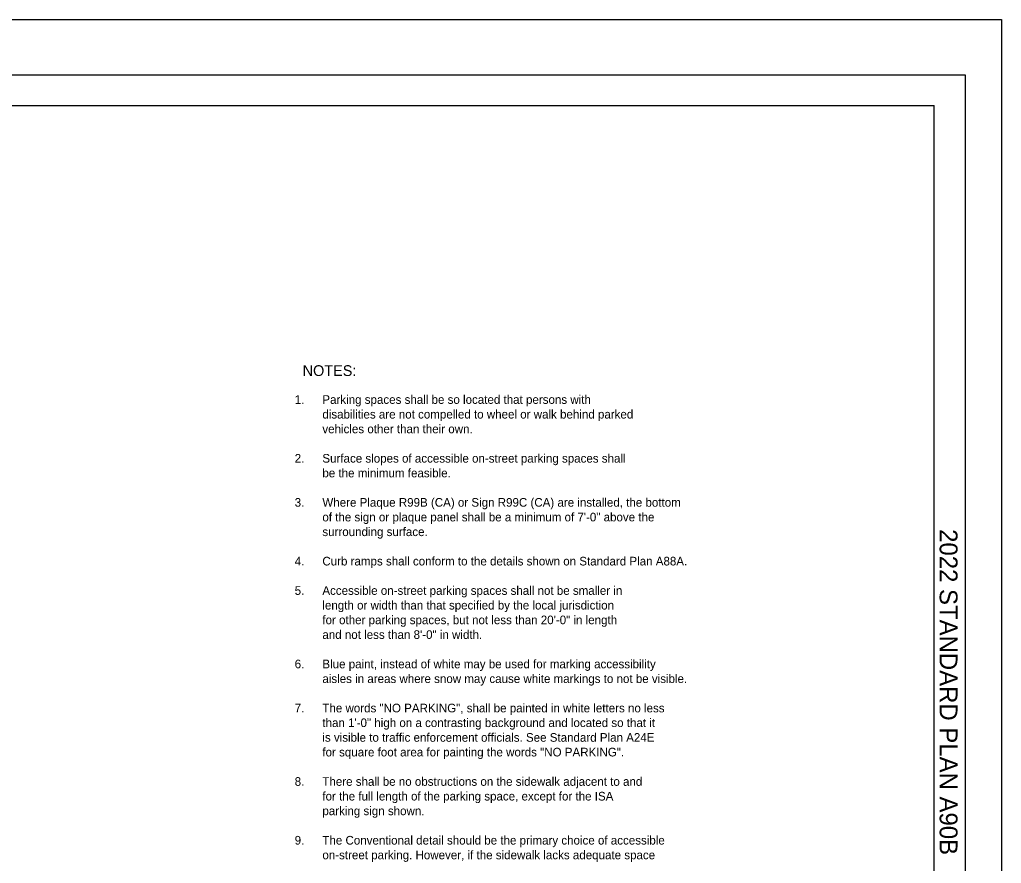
# Model space of a CAD drawing. Extents: x -894 to 866, y -476 to 714.
# Drawn here: x 71 to 866, y 30 to 714 of the extents above; entities that cross this region are included whole.
import ezdxf

# ---------------------------------------------------------------- set-up
doc = ezdxf.new("R2010")
doc.units = 0
doc.layers.add('10 Sheet Format', color=7, linetype='Continuous')
doc.layers.add('57 Undefined', color=7, linetype='Continuous')

msp = doc.modelspace()

# ---------------------------------------------------------------- linework, layer by layer
at = {"layer": '10 Sheet Format'}
for p in [(-813.45, 643.96), (811.55, -406.04)]:
    msp.add_line(p, (811.55, 643.96), dxfattribs=at)
for points in [[(-894.04, 713.56), (865.96, 713.56), (865.96, -476.44), (-894.04, -476.44)], [(-863.43, 668.96), (836.57, 668.96), (836.57, -431.04), (-863.43, -431.04)], [(-863.43, 668.96), (836.57, 668.96), (836.57, -431.04), (-863.43, -431.04)]]:
    msp.add_lwpolyline(points, close=True, dxfattribs=at)

# ---------------------------------------------------------------- texts
msp.add_text('2022 STANDARD PLAN A90B', height=14.5, rotation=270, dxfattribs=at).set_placement((815.95, 300.84))
at = {"layer": '57 Undefined'}
for s, height, p in [('NOTES:', 8.75, (299.99, 424.87)), (' 1.', 7, (290.96, 402.31)), ('Parking spaces shall be so located that persons with', 7, (315.98, 402.31)), ('disabilities are not compelled to wheel or walk behind parked', 7, (315.98, 390.41)), ('vehicles other than their own.', 7, (315.98, 378.51)), (' 2.', 7, (290.96, 354.71)), ('Surface slopes of accessible on-street parking spaces shall', 7, (315.98, 354.71)), ('be the minimum feasible.', 7, (315.98, 342.81)), (' 3.', 7, (290.96, 319.01)), ('Where Plaque R99B (CA) or Sign R99C (CA) are installed, the bottom', 7, (315.98, 319.01)), ('of the sign or plaque panel shall be a minimum of 7\'-0" above the', 7, (315.98, 307.11)), ('surrounding surface.', 7, (315.98, 295.21)), (' 4.', 7, (290.96, 271.41)), ('Curb ramps shall conform to the details shown on Standard Plan A88A.', 7, (315.98, 271.41)), (' 5.', 7, (290.96, 247.61)), ('Accessible on-street parking spaces shall not be smaller in', 7, (315.98, 247.61)), ('length or width than that specified by the local jurisdiction', 7, (315.98, 235.71)), ('for other parking spaces, but not less than 20\'-0" in length', 7, (315.98, 223.81)), ('and not less than 8\'-0" in width.', 7, (315.98, 211.91)), (' 6.', 7, (290.96, 188.11)), ('Blue paint, instead of white may be used for marking accessibility', 7, (315.98, 188.11)), ('aisles in areas where snow may cause white markings to not be visible.', 7, (315.98, 176.21)), (' 7.', 7, (290.96, 152.41)), ('The words "NO PARKING", shall be painted in white letters no less', 7, (315.98, 152.41)), ('than 1\'-0" high on a contrasting background and located so that it', 7, (315.98, 140.51)), ('is visible to traffic enforcement officials. See Standard Plan A24E', 7, (315.98, 128.61)), ('for square foot area for painting the words "NO PARKING".', 7, (315.98, 116.71)), (' 8.', 7, (290.96, 92.91)), ('There shall be no obstructions on the sidewalk adjacent to and', 7, (315.98, 92.91)), ('for the full length of the parking space, except for the ISA', 7, (315.98, 81.01)), ('parking sign shown.', 7, (315.98, 69.11)), (' 9.', 7, (290.96, 45.31)), ('The Conventional detail should be the primary choice of accessible', 7, (315.98, 45.31)), ('on-street parking. However, if the sidewalk lacks adequate space', 7, (315.98, 33.41))]:
    msp.add_text(s, height=height, dxfattribs=at).set_placement(p)

doc.saveas('drawing.dxf')
